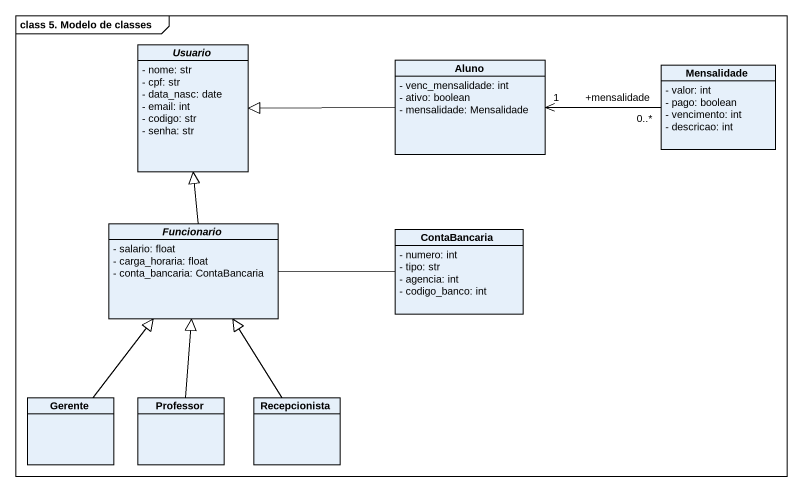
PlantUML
@startuml
mainframe class 5. Modelo de classes
hide circle
hide empty members
skinparam classAttributeIconSize 0
abstract class Usuario {
  - nome: str
  - cpf: str
  - data_nasc: date
  - email: int
  - codigo: str
  - senha: str
}
class Aluno {
  - venc_mensalidade: int
  - ativo: boolean
  - mensalidade: Mensalidade
}
class Mensalidade {
  - valor: int
  - pago: boolean
  - vencimento: int
  - descricao: int
}
abstract class Funcionario {
  - salario: float
  - carga_horaria: float
  - conta_bancaria: ContaBancaria
}
class ContaBancaria {
  - numero: int
  - tipo: str
  - agencia: int
  - codigo_banco: int
}
class Gerente
class Professor
class Recepcionista
Aluno -left-|> Usuario
Mensalidade "+mensalidade\n0..*" -left-> "1" Aluno
Funcionario -up-|> Usuario
Funcionario -right- ContaBancaria
Gerente -up-|> Funcionario
Professor -up-|> Funcionario
Recepcionista -up-|> Funcionario
@enduml
